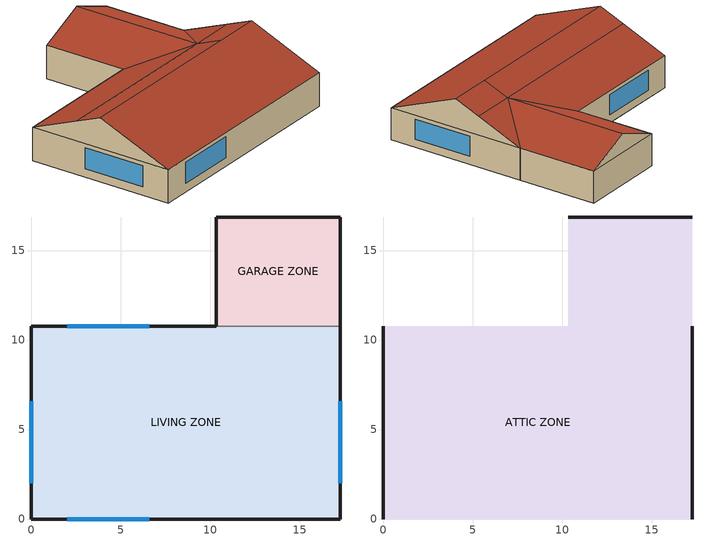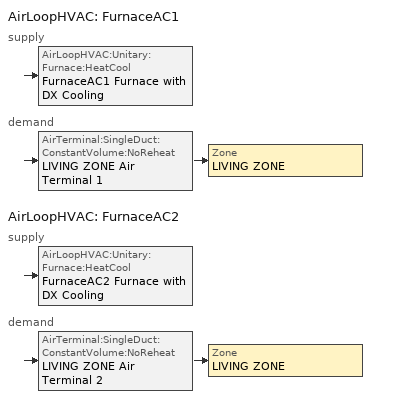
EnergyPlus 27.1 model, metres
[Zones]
LIVING ZONE
 floor adiabatic (FLOOR:LIVING): 0,0 0,10.78 17.24,10.78 17.24,0 z0
 wall outside (EXTWALL:LIVING): 10.32,10.78 0,10.78 0,0 17.24,0 17.24,10.78 z0:2.44
 wall to GARAGE ZONE (INTERIORWall): 17.24,10.78 10.32,10.78 z0:2.44
 window (Dbl Clr 3mm/6mm Air): 6.57,10.78 2,10.78 / 17.24,2 17.24,6.57 / 2,0 6.57,0 / 0,6.57 0,2 z0.61:2.13
GARAGE ZONE
 floor adiabatic (FLOOR:GARAGE): 10.32,10.78 10.32,16.88 17.24,16.88 17.24,10.78 z0
 wall outside (EXTWALL:GARAGE): 17.24,10.78 17.24,16.88 / 10.32,16.88 10.32,10.78 z0:2.44
 wall outside (Garage:SteelDoor): 17.24,16.88 10.32,16.88 z0:2.44
ATTIC ZONE
 floor to LIVING ZONE (reverseCEILING:LIVING): 0,0 0,10.78 17.24,10.78 17.24,0 z2.44
 floor to GARAGE ZONE (CEILING:Garage): 10.32,10.78 10.32,16.88 17.24,16.88 17.24,10.78 z2.44
 wall outside (GABLE): 17.24,5.39,4.68 17.24,0,2.44 17.24,10.78,2.44; 0,5.39,4.68 0,10.78,2.44 0,0,2.44; 13.78,16.88,3.88 17.24,16.88,2.44 10.32,16.88,2.44
 roof outside (ROOF): 13.78,5.39,4.68 13.78,7.32,3.88 0,7.32,3.88 0,5.39,4.68; 0,5.39,4.68 0,0,2.44 17.24,0,2.44 17.24,5.39,4.68; 13.78,7.32,3.88 10.33,10.78,2.44 0,10.78,2.44 0,7.32,3.88; 17.24,5.39,4.68 17.24,7.32,3.88 13.78,7.32,3.88 13.78,5.39,4.68; 17.24,7.32,3.88 17.24,10.78,2.44 13.78,7.32,3.88; 13.78,16.88,3.88 13.78,7.32,3.88 17.24,10.78,2.44 17.24,16.88,2.44; 10.32,16.88,2.44 10.32,10.78,2.44 13.78,7.32,3.88 13.78,16.88,3.88
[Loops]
AirLoopHVAC 'FurnaceAC1'
 supply: AirLoopHVAC:Unitary:Furnace:HeatCool 'FurnaceAC1 Furnace with DX Cooling'
 demand: AirTerminal:SingleDuct:ConstantVolume:NoReheat 'LIVING ZONE Air Terminal 1' > Zone 'LIVING ZONE'
AirLoopHVAC 'FurnaceAC2'
 supply: AirLoopHVAC:Unitary:Furnace:HeatCool 'FurnaceAC2 Furnace with DX Cooling'
 demand: AirTerminal:SingleDuct:ConstantVolume:NoReheat 'LIVING ZONE Air Terminal 2' > Zone 'LIVING ZONE'
[Building]
House with 2 Furnace AC: North Axis {deg}=0; Terrain=Suburbs; Loads Convergence Tolerance Value {W}=0.001; Temperature Convergence Tolerance Value {deltaC}=0.005; Solar Distribution=FullInteriorAndExterior; Maximum Number of Warmup Days=25; Minimum Number of Warmup Days=6
[Site:Location]
CHICAGO_IL_USA TMY2-94846: Latitude {deg}=41.78; Longitude {deg}=-87.75; Time Zone {hr}=-6; Elevation {m}=190
[SizingPeriod:DesignDay] Day of Month=21; Humidity Condition Type=WetBulb; Barometric Pressure {Pa}=99063; Rain Indicator=No; Snow Indicator=No; Daylight Saving Time Indicator=No; Solar Model Indicator=ASHRAEClearSky
Name | Month | Day Type | Maximum Dry-Bulb Temperature {C} | Daily Dry-Bulb Temperature Range {deltaC} | Wetbulb or DewPoint at Maximum Dry-Bulb {C} | Wind Speed {m/s} | Wind Direction {deg} | Sky Clearness
CHICAGO_IL_USA Annual Heating 99% Design Conditions DB | 1 | WinterDesignDay | -17.3 | 0 | -17.3 | 4.9 | 270 | 0
CHICAGO_IL_USA Annual Cooling 1% Design Conditions DB/MCWB | 7 | SummerDesignDay | 31.5 | 10.7 | 23 | 5.3 | 230 | 1
[Site:GroundTemperature:BuildingSurface]
20.03, 20.03, 20.13, 20.3, 20.43, 20.52, 20.62, 20.77, 20.78, 20.55, 20.44, 20.2
[Material] Thermal Absorptance=0.9
Name | Roughness | Thickness {m} | Conductivity {W/m-K} | Density {kg/m3} | Specific Heat {J/kg-K} | Solar Absorptance | Visible Absorptance
A1 - 1 IN STUCCO | Smooth | 0.0253898 | 0.691831 | 1858.142 | 836.8 | 0.92 | 0.92
CB11 | MediumRough | 0.2032 | 1.048 | 1105 | 837 | 0.2 | 0.2
GP01 | MediumSmooth | 0.0127 | 0.16 | 801 | 837 | 0.75 | 0.75
IN02 | Rough | 0.0901 | 0.043 | 10 | 837 | 0.75 | 0.75
IN05 | Rough | 0.2458 | 0.043 | 10 | 837 | 0.75 | 0.75
PW03 | MediumSmooth | 0.0127 | 0.115 | 545 | 1213 | 0.78 | 0.78
CC03 | MediumRough | 0.1016 | 1.31 | 2243 | 837 | 0.65 | 0.65
HF-A3 | Smooth | 0.0015 | 44.9696 | 7689 | 418 | 0.2 | 0.2
[Material:NoMass] Thermal Absorptance=0.9
Name | Roughness | Thermal Resistance {m2-K/W} | Solar Absorptance | Visible Absorptance
AR02 | VeryRough | 0.078 | 0.7 | 0.7
CP02 | Rough | 0.217 | 0.75 | 0.75
[WindowMaterial:Glazing]
CLEAR 3MM: Optical Data Type=SpectralAverage; Thickness {m}=0.003; Solar Transmittance at Normal Incidence=0.837; Front Side Solar Reflectance at Normal Incidence=0.075; Back Side Solar Reflectance at Normal Incidence=0.075; Visible Transmittance at Normal Incidence=0.898; Front Side Visible Reflectance at Normal Incidence=0.081; Back Side Visible Reflectance at Normal Incidence=0.081; Infrared Transmittance at Normal Incidence=0; Front Side Infrared Hemispherical Emissivity=0.84; Back Side Infrared Hemispherical Emissivity=0.84; Conductivity {W/m-K}=0.9
[WindowMaterial:Gas]
AIR 6MM: Gas Type=Air; Thickness {m}=0.006
[Construction]
EXTWALL:LIVING: A1 - 1 IN STUCCO, CB11, GP01
INTERIORWall: GP01, IN02, GP01
FLOOR:GARAGE: CC03
FLOOR:LIVING: CC03, CP02
ROOF: AR02, PW03
EXTWALL:GARAGE: A1 - 1 IN STUCCO, CB11
reverseCEILING:LIVING: GP01, IN05
GABLE: PW03
Dbl Clr 3mm/6mm Air: CLEAR 3MM, AIR 6MM, CLEAR 3MM
Garage:SteelDoor: HF-A3
CEILING:Garage: GP01
[Zone] Type=1; Multiplier=1; Ceiling Height {m}=Autocalculate; Volume {m3}=Autocalculate
LIVING ZONE; GARAGE ZONE; ATTIC ZONE
[People]
LIVING ZONE People: Zone or ZoneList or Space or SpaceList=LIVING ZONE; Number of People Schedule=HOUSE OCCUPANCY; Number of People Calculation Method=People; Number of People=3; Fraction Radiant=0.3; Activity Level Schedule=Activity Sch; Carbon Dioxide Generation Rate {m3/s-W}=3.82e-08; Mean Radiant Temperature Calculation Type=EnclosureAveraged; Work Efficiency Schedule=Work Eff Sch; Clothing Insulation Calculation Method=ClothingInsulationSchedule; Clothing Insulation Schedule=Clothing Sch; Air Velocity Schedule=Air Velo Sch; Thermal Comfort Model 1 Type=Fanger
[Lights]
LIVING ZONE Lights: Zone or ZoneList or Space or SpaceList=LIVING ZONE; Schedule=HOUSE LIGHTING; Design Level Calculation Method=LightingLevel; Lighting Level {W}=1000; Return Air Fraction=0; Fraction Radiant=0.2; Fraction Visible=0.2; Fraction Replaceable=0
[ElectricEquipment]
LIVING ZONE ElecEq: Zone or ZoneList or Space or SpaceList=LIVING ZONE; Schedule=INTERMITTENT; Design Level Calculation Method=EquipmentLevel; Design Level {W}=500; Fraction Latent=0; Fraction Radiant=0.3; Fraction Lost=0
[ThermostatSetpoint:DualSetpoint]
Main Tstat Dual SP Control: Heating Setpoint Temperature Schedule=HVACTemplate-Always 21.1111111111111; Cooling Setpoint Temperature Schedule=HVACTemplate-Always 23.8888888888889
[ZoneControl:Thermostat]
LIVING ZONE Thermostat: Zone or ZoneList=LIVING ZONE; Control Type Schedule=HVACTemplate-Always 4; Control 1=Main Tstat Dual SP Control
[Sizing:Zone]
LIVING ZONE: Zone Cooling Design Supply Air Temperature Input Method=SupplyAirTemperature; Zone Cooling Design Supply Air Temperature {C}=12.8; Zone Cooling Design Supply Air Temperature Difference {deltaC}=11.11; Zone Heating Design Supply Air Temperature Input Method=SupplyAirTemperature; Zone Heating Design Supply Air Temperature {C}=50; Zone Heating Design Supply Air Temperature Difference {deltaC}=30; Zone Cooling Design Supply Air Humidity Ratio {kgWater/kgDryAir}=0.008; Zone Heating Design Supply Air Humidity Ratio {kgWater/kgDryAir}=0.008; Cooling Design Air Flow Method=DesignDay; Cooling Design Air Flow Rate {m3/s}=0; Cooling Minimum Air Flow Fraction=0; Heating Design Air Flow Method=DesignDay; Heating Design Air Flow Rate {m3/s}=0; Heating Maximum Air Flow Fraction=0; Account for Dedicated Outdoor Air System=No; Dedicated Outdoor Air System Control Strategy=NeutralSupplyAir; Dedicated Outdoor Air Low Setpoint Temperature for Design {C}=Autosize; Dedicated Outdoor Air High Setpoint Temperature for Design {C}=Autosize
[Zone equipment]
LIVING ZONE: LIVING ZONE Air Terminal 1, LIVING ZONE Air Terminal 2
[AirTerminal:SingleDuct:ConstantVolume:NoReheat] Maximum Air Flow Rate {m3/s}=Autosize
LIVING ZONE Air Terminal 1; LIVING ZONE Air Terminal 2
[Sizing:System] Type of Load to Size On=Sensible; Design Outdoor Air Flow Rate {m3/s}=Autosize; Central Heating Maximum System Air Flow Ratio=1; Preheat Design Temperature {C}=7; Preheat Design Humidity Ratio {kgWater/kgDryAir}=0.008; Precool Design Temperature {C}=11; Precool Design Humidity Ratio {kgWater/kgDryAir}=0.008; Central Cooling Design Supply Air Temperature {C}=12.8; Central Heating Design Supply Air Temperature {C}=50; Type of Zone Sum to Use=NonCoincident; 100% Outdoor Air in Cooling=No; 100% Outdoor Air in Heating=No; Central Cooling Design Supply Air Humidity Ratio {kgWater/kgDryAir}=0.008; Central Heating Design Supply Air Humidity Ratio {kgWater/kgDryAir}=0.008; Cooling Supply Air Flow Rate Method=DesignDay; Cooling Supply Air Flow Rate {m3/s}=0; Heating Supply Air Flow Rate Method=DesignDay; Heating Supply Air Flow Rate {m3/s}=0; System Outdoor Air Method=ZoneSum; Zone Maximum Outdoor Air Fraction=1; Cooling Design Capacity Method=CoolingDesignCapacity; Cooling Design Capacity {W}=Autosize; Heating Design Capacity Method=HeatingDesignCapacity; Heating Design Capacity {W}=Autosize; Central Cooling Capacity Control Method=OnOff
FurnaceAC1; FurnaceAC2
[AirLoopHVAC] Design Supply Air Flow Rate {m3/s}=Autosize
FurnaceAC1; FurnaceAC2
[AvailabilityManager:Scheduled] Schedule=HVACTemplate-Always 1
FurnaceAC1 Availability; FurnaceAC2 Availability
[AirLoopHVAC:Unitary:Furnace:HeatCool] Supply Air Fan Operating Mode Schedule=HVACTemplate-Always 0; Maximum Supply Air Temperature {C}=80; Cooling Supply Air Flow Rate {m3/s}=Autosize; Heating Supply Air Flow Rate {m3/s}=Autosize; No Load Supply Air Flow Rate {m3/s}=Autosize; Controlling Zone or Thermostat Location=LIVING ZONE; Fan Placement=BlowThrough; Dehumidification Control Type=None
Name | Supply Fan | Heating Coil | Cooling Coil
FurnaceAC1 Furnace with DX Cooling | FurnaceAC1 Supply Fan | FurnaceAC1 Heating Coil | FurnaceAC1 Cooling Coil
FurnaceAC2 Furnace with DX Cooling | FurnaceAC2 Supply Fan | FurnaceAC2 Heating Coil | FurnaceAC2 Cooling Coil
[Coil:Heating:Fuel] Fuel Type=NaturalGas; Burner Efficiency=0.8; Nominal Capacity {W}=Autosize
FurnaceAC1 Heating Coil; FurnaceAC2 Heating Coil
[Coil:Cooling:DX:SingleSpeed] Gross Rated Total Cooling Capacity {W}=Autosize; Gross Rated Sensible Heat Ratio=Autosize; Gross Rated Cooling COP {W/W}=3; Rated Air Flow Rate {m3/s}=Autosize; 2023 Rated Evaporator Fan Power Per Volume Flow Rate {W/(m3/s)}=934.4; Nominal Time for Condensate Removal to Begin {s}=0; Ratio of Initial Moisture Evaporation Rate and Steady State Latent Capacity=0; Maximum Cycling Rate {cycles/hr}=0; Latent Capacity Time Constant {s}=0; Condenser Type=AirCooled; Evaporative Condenser Effectiveness=0; Evaporative Condenser Pump Rated Power Consumption {W}=0; Crankcase Heater Capacity {W}=0; Maximum Outdoor Dry-Bulb Temperature for Crankcase Heater Operation {C}=10
Name | Total Cooling Capacity Function of Temperature Curve | Total Cooling Capacity Function of Flow Fraction Curve | Energy Input Ratio Function of Temperature Curve | Energy Input Ratio Function of Flow Fraction Curve | Part Load Fraction Correlation Curve
FurnaceAC1 Cooling Coil | FurnaceAC1 DX Coil Cap-FT | FurnaceAC1 DX Coil Cap-FF | FurnaceAC1 DX Coil EIR-FT | FurnaceAC1 DX Coil EIR-FF | FurnaceAC1 DX Coil PLF
FurnaceAC2 Cooling Coil | FurnaceAC2 DX Coil Cap-FT | FurnaceAC2 DX Coil Cap-FF | FurnaceAC2 DX Coil EIR-FT | FurnaceAC2 DX Coil EIR-FF | FurnaceAC2 DX Coil PLF
[Fan:OnOff] Availability Schedule=HVACTemplate-Always 1; Fan Total Efficiency=0.7; Pressure Rise {Pa}=600; Maximum Flow Rate {m3/s}=Autosize; Motor Efficiency=0.9; Motor In Airstream Fraction=1
FurnaceAC1 Supply Fan; FurnaceAC2 Supply Fan
[Schedule:Compact]
Activity Sch: Through: 12/31, For: AllDays, Until: 24:00, 131.8
Work Eff Sch; HVACTemplate-Always 0: Through: 12/31, For: AllDays, Until: 24:00, 0
Clothing Sch; HVACTemplate-Always 1: Through: 12/31, For: AllDays, Until: 24:00, 1
Air Velo Sch: Through: 12/31, For: AllDays, Until: 24:00, 0.137
HOUSE OCCUPANCY: Through: 12/31, For: WeekDays, Until: 6:00, 1, Until: 7:00, 0.1, Until: 8:00, 0.5, Until: 12:00, 1, Until: 13:00, 0.5, Until: 16:00, 1, Until: 17:00, 0.5, Until: 18:00, 0.1, Until: 24:00, 1, For: AllOtherDays, Until: 24:00, 0
INTERMITTENT: Through: 12/31, For: WeekDays, Until: 8:00, 0, Until: 18:00, 1, Until: 24:00, 0, For: AllOtherDays, Until: 24:00, 0
HOUSE LIGHTING: Through: 12/31, For: WeekDays, Until: 6:00, 0.05, Until: 7:00, 0.2, Until: 17:00, 1, Until: 18:00, 0.5, Until: 24:00, 0.05, For: AllOtherDays, Until: 24:00, 0.05
HVACTemplate-Always 21.1111111111111: Through: 12/31, For: AllDays, Until: 24:00, 21.1111
HVACTemplate-Always 23.8888888888889: Through: 12/31, For: AllDays, Until: 24:00, 23.8889
HVACTemplate-Always 4: Through: 12/31, For: AllDays, Until: 24:00, 4
[Curve:Biquadratic] Minimum Value of x=12.77778; Maximum Value of x=23.88889; Minimum Value of y=18; Maximum Value of y=46.11111
Name | Coefficient1 Constant | Coefficient2 x | Coefficient3 x**2 | Coefficient4 y | Coefficient5 y**2 | Coefficient6 x*y
FurnaceAC1 DX Coil Cap-FT; FurnaceAC2 DX Coil Cap-FT | 0.942588 | 0.00954335 | 0.00068377 | -0.0110427 | 5.249e-06 | -9.72e-06
FurnaceAC1 DX Coil EIR-FT; FurnaceAC2 DX Coil EIR-FT | 0.342414 | 0.034885 | -0.0006237 | 0.00497722 | 0.000437951 | -0.000728028
[Curve:Quadratic]
Name | Coefficient1 Constant | Coefficient2 x | Coefficient3 x**2 | Minimum Value of x | Maximum Value of x
FurnaceAC1 DX Coil Cap-FF; FurnaceAC2 DX Coil Cap-FF | 0.8 | 0.2 | 0 | 0.5 | 1.5
FurnaceAC1 DX Coil EIR-FF; FurnaceAC2 DX Coil EIR-FF | 1.1552 | -0.1808 | 0.0256 | 0.5 | 1.5
FurnaceAC1 DX Coil PLF; FurnaceAC2 DX Coil PLF | 0.85 | 0.15 | 0 | 0 | 1
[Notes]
House-2FurnaceAC-SequentialLoad.idf
Basic file description: A 186 m^2 (2000 ft^2) residential house with slab-on-grade (no ground contact).
Highlights:             This file has two furnace/air-conditioner systems serving the occupied zone (Living).
One system is sized to 75% of the design load, and the other system is 25%.
The systems are controlled using the SequentialLoad Load Distribution Scheme for zone equipment.
Sequential Load Fractions are used to distribute the load.
Simulation Location/Run: CHICAGO_IL_USA TMY2-94846, 2 design days, 2 run periods,
Run Control executes the design days only.
Location:                Chicago, IL
Design Days:             CHICAGO_IL_USA Annual Heating 99% Design Conditions DB, MaxDB= -17.3°C
CHICAGO_IL_USA Annual Cooling 1% Design Conditions, MaxDB=  31.5°C MCWB=  23.0°C
Run Period (Weather File): Winter 1/14, Summer 7/7, CHICAGO_IL_USA TMY2-94846
Run Control:             No zone or system sizing, design day simulation.
Building:                There are 3 zones (living space, garage and attic). The living zone is conditioned.
The other two zones are unconditioned.
Building aspect ratio: 1:1.6
Floor Area:        186 m^2 (2000 ft^2)
Number of Stories: 1
Zone Description Details (No attic zone):
*        Living                              *      window = *
Internal gains description:     ZONE Living  - lighting is 1000.0 watts, equip is 500.0 watts, 3 occupants
Interzone Surfaces:             Interzone surfaces among living, garage, and attic (see diagram)
Internal Mass:                  None
Windows:                        4 in the living zone
Detached Shading:               None
Daylight:                       None
Natural Ventilation:            None
Compact Schedules:              Yes
Solar Distribution:             FullInteriorAndExterior
HVAC:                           Two AirLoopHVAC:Unitary:Furnace:HeatCool systems provide space cooling and heating.
Thermostat setting at 21.1C for space heating and 23.9C for space cooling.
Zonal Equipment:                Living Zone - AirTerminal:SingleDuct:Uncontrolled (2)
Central Air Handling Equipment: Yes
System Equipment Autosize:      Yes
Coils:                          Coil:Cooling:DX:SingleSpeed
Coil:Heating:Fuel
